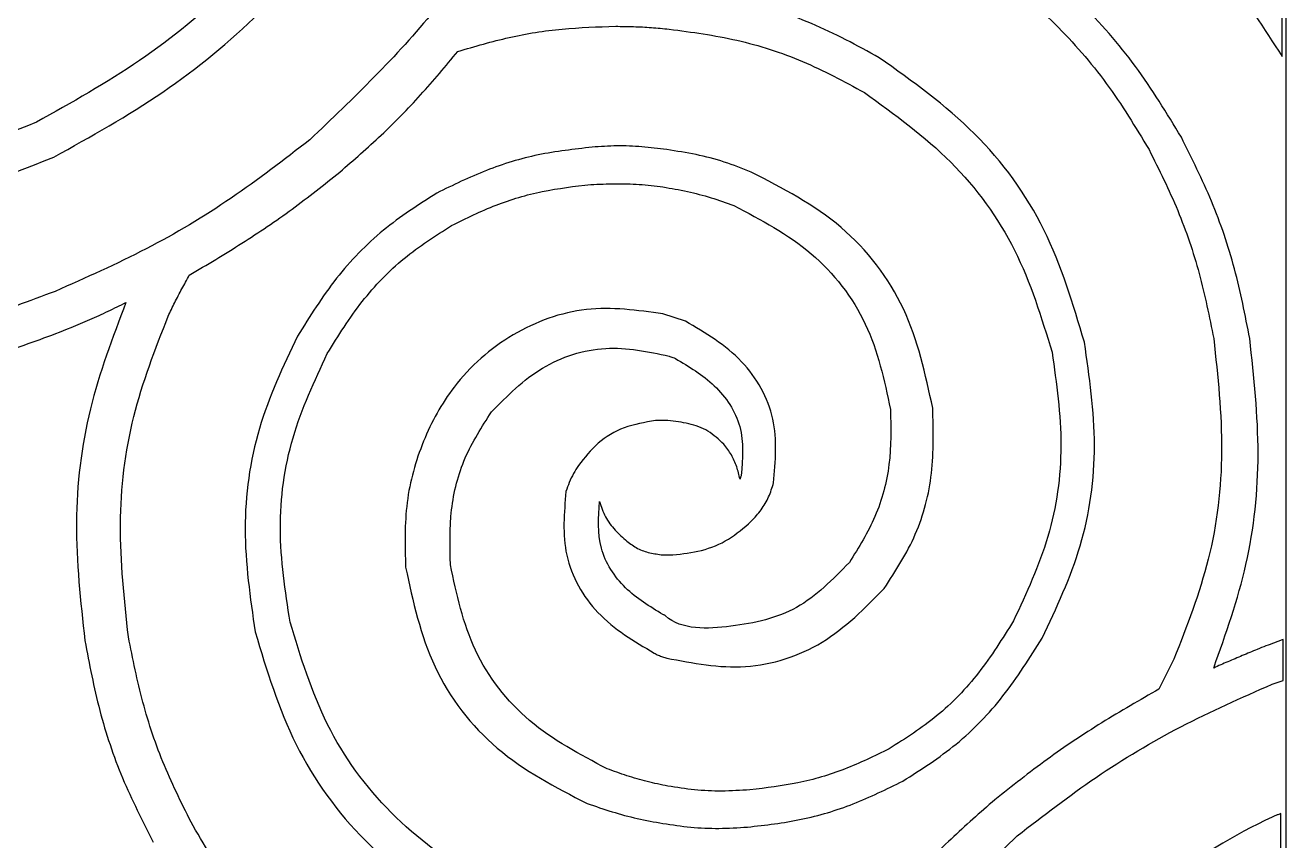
# Model space of a CAD drawing. Extents: x 0 to 371, y 0 to 260.
# Drawn here: x 343.61 to 370.44, y 208.47 to 225.83 of the extents above; entities that cross this region are included whole.
import ezdxf

# ---------------------------------------------------------------- set-up
doc = ezdxf.new("R2010")
doc.units = 0
doc.layers.add('Layer_1', color=7, linetype='CONTINUOUS')

msp = doc.modelspace()

# ---------------------------------------------------------------- linework, layer by layer
at = {"layer": 'Layer_1', "color": 7}
for points in [[(0.02646, 259.95312), (370.443122, 259.95312), (370.443122, 0.661457), (0.02646, 0.661457)], [(356.181867, 225.801927)], [(345.757707, 219.921666)]]:
    msp.add_lwpolyline(points, close=True, dxfattribs=at)
for points in [[(370.363957, 225.160622), (370.363957, 226.66854)], [(357.663957, 219.524791), (357.187496, 219.683437)], [(357.293435, 217.408124), (357.028851, 217.408124)], [(357.187496, 214.550418), (357.399374, 214.550418)], [(370.152079, 211.799164), (370.39031, 211.878229), (370.39031, 212.75156)], [(368.061765, 212.32833), (367.744476, 211.693227)], [(370.337075, 208.121352), (370.337075, 209.047394)]]:
    msp.add_lwpolyline(points, dxfattribs=at)
for points, knots in [([(356.049576, 233.600417), (355.567544, 232.239917), (354.634417, 229.606228), (352.498888, 226.087252), (350.596673, 224.26987), (349.673223, 223.387604)], [0, 0, 0, 0, 4.325799, 8.373985, 12.193381, 12.193381, 12.193381, 12.193381]), ([(366.209681, 229.84354), (366.74351, 229.403155), (367.818341, 228.516465), (369.215678, 226.936094), (369.98022, 225.753957), (370.363957, 225.160622)], [0, 0, 0, 0, 2.074103, 4.176081, 6.294244, 6.294244, 6.294244, 6.294244]), ([(357.187496, 229.526247), (358.040279, 229.421474), (359.732054, 229.213624), (362.130854, 228.326205), (364.070709, 227.170749), (365.552088, 225.882541), (366.665151, 224.612335), (367.242962, 223.655748), (367.532598, 223.176247)], [0, 0, 0, 0, 2.570343, 5.099119, 7.607888, 9.302136, 10.971555, 12.649432, 12.649432, 12.649432, 12.649432]), ([(349.673223, 228.546979), (349.136098, 227.90749), (348.055619, 226.621095), (346.080196, 225.007574), (344.598016, 224.176303), (343.85239, 223.758124)], [0, 0, 0, 0, 2.50184, 5.032695, 7.594725, 7.594725, 7.594725, 7.594725]), ([(344.222912, 223.017084), (345.010454, 223.456064), (346.573759, 224.327458), (348.645592, 226.025691), (349.775198, 227.37558), (350.334681, 228.044167)], [0, 0, 0, 0, 2.70185, 5.363292, 7.975068, 7.975068, 7.975068, 7.975068]), ([(368.220409, 223.44083), (367.90911, 223.953381), (367.287642, 224.976622), (366.094359, 226.338937), (365.16776, 227.103927), (364.701768, 227.488646)], [0, 0, 0, 0, 1.796821, 3.587116, 5.398343, 5.398343, 5.398343, 5.398343]), ([(361.791351, 225.133751), (361.318852, 225.391519), (360.372748, 225.907659), (358.818648, 226.393592), (357.749298, 226.541679), (357.213848, 226.61583)], [0, 0, 0, 0, 1.611957, 3.227688, 4.848112, 4.848112, 4.848112, 4.848112]), ([(352.821871, 225.266042), (353.184369, 225.37329), (353.91147, 225.588407), (355.040367, 225.766182), (355.801111, 225.790004), (356.181867, 225.801927)], [0, 0, 0, 0, 1.133319, 2.27322, 3.41543, 3.41543, 3.41543, 3.41543]), ([(356.181867, 225.801927), (356.308707, 225.800611), (356.562216, 225.797983), (356.941836, 225.778224), (357.193869, 225.754401), (357.319787, 225.742499)], [0, 0, 0, 0, 0.380516, 0.760521, 1.139935, 1.139935, 1.139935, 1.139935]), ([(357.319787, 225.742499), (357.80292, 225.67723), (358.770547, 225.546509), (360.177785, 225.094766), (361.040684, 224.627579), (361.473534, 224.393227)], [0, 0, 0, 0, 1.460967, 2.926054, 4.400678, 4.400678, 4.400678, 4.400678]), ([(350.308329, 222.69979), (350.605788, 222.95661), (351.206499, 223.475251), (352.044137, 224.335986), (352.561488, 224.954662), (352.821871, 225.266042)], [0, 0, 0, 0, 1.178583, 2.380117, 3.597619, 3.597619, 3.597619, 3.597619]), ([(366.156976, 219.075205), (365.914914, 219.892284), (365.432595, 221.520347), (363.892498, 223.636795), (362.497833, 224.63042), (361.791351, 225.133751)], [0, 0, 0, 0, 2.544135, 5.069289, 7.661578, 7.661578, 7.661578, 7.661578]), ([(361.473534, 224.393227), (362.115298, 223.92955), (363.38279, 223.013782), (364.789271, 221.086453), (365.242214, 219.605418), (365.469165, 218.863332)], [0, 0, 0, 0, 2.366593, 4.674047, 6.991296, 6.991296, 6.991296, 6.991296]), ([(343.85239, 223.758124), (342.762786, 223.335439), (340.521316, 222.465915), (336.839998, 222.128113), (334.391973, 222.508729), (333.163117, 222.69979)], [0, 0, 0, 0, 3.49491, 7.189524, 10.913492, 10.913492, 10.913492, 10.913492]), ([(349.673223, 223.387604), (349.12238, 222.962192), (348.016385, 222.10804), (346.197659, 221.022576), (344.90276, 220.449239), (344.249265, 220.159894)], [0, 0, 0, 0, 2.086879, 4.19008, 6.332929, 6.332929, 6.332929, 6.332929]), ([(355.679582, 223.228957), (355.29572, 223.185234), (354.529579, 223.097969), (353.414063, 222.760875), (352.720526, 222.420908), (352.372291, 222.250205)], [0, 0, 0, 0, 1.157449, 2.310129, 3.4726, 3.4726, 3.4726, 3.4726]), ([(357.267082, 223.176247), (357.090978, 223.199091), (356.739799, 223.244645), (356.208331, 223.266259), (355.855871, 223.241394), (355.679582, 223.228957)], [0, 0, 0, 0, 0.532637, 1.062163, 1.592043, 1.592043, 1.592043, 1.592043]), ([(369.675617, 219.154271), (369.578851, 219.652866), (369.385748, 220.647844), (368.89389, 222.087893), (368.444496, 222.990668), (368.220409, 223.44083)], [0, 0, 0, 0, 1.522577, 3.038394, 4.546008, 4.546008, 4.546008, 4.546008]), ([(333.374996, 221.800104), (334.632279, 221.633591), (337.129716, 221.302835), (340.858947, 221.690005), (343.123653, 222.583428), (344.222912, 223.017084)], [0, 0, 0, 0, 3.798617, 7.545486, 11.079561, 11.079561, 11.079561, 11.079561]), ([(359.065931, 222.69979), (358.876501, 222.774114), (358.493903, 222.924226), (357.890296, 223.082074), (357.476125, 223.144659), (357.267082, 223.176247)], [0, 0, 0, 0, 0.610115, 1.232265, 1.866288, 1.866288, 1.866288, 1.866288]), ([(367.532598, 223.176247), (367.745739, 222.748815), (368.17, 221.898003), (368.62842, 220.545182), (368.815311, 219.617881), (368.908749, 219.154271)], [0, 0, 0, 0, 1.431813, 2.850058, 4.268054, 4.268054, 4.268054, 4.268054]), ([(347.106976, 220.503542), (347.481734, 220.727178), (348.227219, 221.172045), (349.303162, 221.896177), (349.974399, 222.43282), (350.308329, 222.69979)], [0, 0, 0, 0, 1.309206, 2.604332, 3.88649, 3.88649, 3.88649, 3.88649]), ([(362.928742, 217.672707), (362.772299, 218.396951), (362.461128, 219.837501), (361.058033, 221.668985), (359.73657, 222.352771), (359.065931, 222.69979)], [0, 0, 0, 0, 2.205182, 4.386197, 6.633614, 6.633614, 6.633614, 6.633614]), ([(352.689579, 221.561876), (353.000541, 221.715051), (353.619179, 222.019783), (354.620041, 222.315677), (355.306733, 222.395161), (355.652701, 222.435207)], [0, 0, 0, 0, 1.038789, 2.066601, 3.110235, 3.110235, 3.110235, 3.110235]), ([(355.652701, 222.435207), (355.826425, 222.442159), (356.169955, 222.455907), (356.683461, 222.446529), (357.01983, 222.403797), (357.187496, 222.382497)], [0, 0, 0, 0, 0.521619, 1.031471, 1.538189, 1.538189, 1.538189, 1.538189]), ([(352.372291, 222.250205), (351.983908, 222.00141), (351.193288, 221.494944), (350.189095, 220.451792), (349.672083, 219.627509), (349.40864, 219.207497)], [0, 0, 0, 0, 1.380481, 2.810206, 4.295602, 4.295602, 4.295602, 4.295602]), ([(357.187496, 222.382497), (357.361424, 222.35268), (357.706148, 222.293584), (358.210768, 222.161329), (358.534549, 222.043942), (358.695409, 221.985622)], [0, 0, 0, 0, 0.52926, 1.048985, 1.562131, 1.562131, 1.562131, 1.562131]), ([(358.695409, 221.985622), (359.271536, 221.682647), (360.408537, 221.084717), (361.631307, 219.514348), (361.896641, 218.269874), (362.029582, 217.646352)], [0, 0, 0, 0, 1.939424, 3.827502, 5.723392, 5.723392, 5.723392, 5.723392]), ([(350.043746, 218.836977), (350.279116, 219.21477), (350.74037, 219.955131), (351.636645, 220.890493), (352.34341, 221.341148), (352.689579, 221.561876)], [0, 0, 0, 0, 1.333601, 2.613455, 3.8421, 3.8421, 3.8421, 3.8421]), ([(346.656867, 219.630727), (346.702873, 219.728079), (346.795632, 219.924364), (346.94901, 220.213716), (347.054173, 220.406661), (347.106976, 220.503542)], [0, 0, 0, 0, 0.322984, 0.651215, 0.982237, 0.982237, 0.982237, 0.982237]), ([(344.249265, 220.159894), (343.701116, 219.953927), (342.579996, 219.532666), (340.784453, 219.115636), (339.540951, 218.96615), (338.904893, 218.889687)], [0, 0, 0, 0, 1.755379, 3.59025, 5.511548, 5.511548, 5.511548, 5.511548]), ([(342.555826, 218.704685), (342.789542, 218.769401), (343.252628, 218.897628), (343.93019, 219.134194), (344.507619, 219.354652), (344.990098, 219.556864), (345.377844, 219.734461), (345.631898, 219.859664), (345.757707, 219.921666)], [0, 0, 0, 0, 0.727345, 1.44116, 2.151888, 2.58143, 3.010336, 3.431095, 3.431095, 3.431095, 3.431095]), ([(345.757707, 219.921666), (345.474963, 219.175447), (344.903754, 217.667913), (344.609854, 215.206176), (344.791857, 213.561305), (344.884371, 212.725205)], [0, 0, 0, 0, 2.38824, 4.8248, 7.343696, 7.343696, 7.343696, 7.343696]), ([(357.187496, 219.683437), (356.64193, 219.757715), (355.54479, 219.907089), (353.935177, 219.315643), (352.743949, 218.268601), (352.04322, 216.981293), (351.672914, 215.663069), (351.698081, 214.748988), (351.710832, 214.285834)], [0, 0, 0, 0, 1.63115, 3.280269, 4.958383, 6.282116, 7.628678, 9.011746, 9.011746, 9.011746, 9.011746]), ([(345.810412, 212.804271), (345.723227, 213.602479), (345.55227, 215.167638), (345.827901, 217.506155), (346.382757, 218.928206), (346.656867, 219.630727)], [0, 0, 0, 0, 2.40486, 4.715544, 6.971607, 6.971607, 6.971607, 6.971607]), ([(359.542393, 216.085207), (359.582538, 216.543211), (359.663813, 217.47044), (358.924933, 218.7842), (358.092691, 219.272988), (357.663957, 219.524791)], [0, 0, 0, 0, 1.356337, 2.745906, 4.222352, 4.222352, 4.222352, 4.222352]), ([(349.40864, 219.207497), (349.104878, 218.563577), (348.493611, 217.267799), (348.192142, 215.082995), (348.402488, 213.640363), (348.508951, 212.910207)], [0, 0, 0, 0, 2.127754, 4.281735, 6.489169, 6.489169, 6.489169, 6.489169]), ([(353.536034, 217.593126), (353.874486, 217.935416), (354.546201, 218.614749), (355.955915, 219.066339), (356.870519, 218.876837), (357.319787, 218.783751)], [0, 0, 0, 0, 1.431651, 2.841352, 4.20238, 4.20238, 4.20238, 4.20238]), ([(365.257287, 212.777916), (365.561049, 213.421836), (366.172316, 214.717613), (366.473785, 216.902417), (366.263438, 218.345049), (366.156976, 219.075205)], [0, 0, 0, 0, 2.127754, 4.281735, 6.489169, 6.489169, 6.489169, 6.489169]), ([(368.908749, 219.154271), (368.995905, 218.356103), (369.166802, 216.79105), (368.890814, 214.452724), (368.335907, 213.030806), (368.061765, 212.32833)], [0, 0, 0, 0, 2.404717, 4.715186, 6.971166, 6.971166, 6.971166, 6.971166]), ([(368.908749, 212.142812), (369.166913, 212.870294), (369.689566, 214.343076), (369.938792, 216.736536), (369.764454, 218.338147), (369.675617, 219.154271)], [0, 0, 0, 0, 2.310296, 4.677178, 7.136376, 7.136376, 7.136376, 7.136376]), ([(349.249996, 213.12208), (349.148786, 213.782399), (348.948634, 215.088247), (349.220544, 217.07078), (349.770163, 218.249999), (350.043746, 218.836977)], [0, 0, 0, 0, 1.997914, 3.95108, 5.886882, 5.886882, 5.886882, 5.886882]), ([(357.319787, 218.783751), (357.330917, 218.776515), (357.355588, 218.760475), (357.403195, 218.751632), (357.435019, 218.738226), (357.452079, 218.731041)], [0, 0, 0, 0, 0.039476, 0.087505, 0.142997, 0.142997, 0.142997, 0.142997]), ([(357.452079, 218.731041), (357.743133, 218.558933), (358.328529, 218.212773), (358.937665, 217.299544), (358.882427, 216.597658), (358.854582, 216.243854)], [0, 0, 0, 0, 1.011103, 2.033625, 3.072955, 3.072955, 3.072955, 3.072955]), ([(365.469165, 218.863332), (365.563188, 218.202742), (365.749258, 216.895434), (365.472053, 214.915143), (364.922195, 213.735524), (364.648534, 213.148435)], [0, 0, 0, 0, 1.996072, 3.950228, 5.886441, 5.886441, 5.886441, 5.886441]), ([(352.663226, 214.33906), (352.653761, 214.730916), (352.635097, 215.503545), (352.923902, 216.636722), (353.332861, 217.275686), (353.536034, 217.593126)], [0, 0, 0, 0, 1.173202, 2.31322, 3.438756, 3.438756, 3.438756, 3.438756]), ([(362.029582, 217.646352), (362.037346, 217.25418), (362.052664, 216.480411), (361.753765, 215.352446), (361.35413, 214.709924), (361.156245, 214.391771)], [0, 0, 0, 0, 1.173487, 2.315325, 3.435287, 3.435287, 3.435287, 3.435287]), ([(361.89729, 213.836249), (362.139294, 214.210008), (362.626124, 214.961886), (362.967696, 216.299659), (362.941846, 217.210805), (362.928742, 217.672707)], [0, 0, 0, 0, 1.329543, 2.674589, 4.057533, 4.057533, 4.057533, 4.057533]), ([(357.028851, 217.408124), (356.80261, 217.371362), (356.362908, 217.299914), (355.783068, 216.957593), (355.518739, 216.621709), (355.388117, 216.455727)], [0, 0, 0, 0, 0.683743, 1.328862, 1.9591, 1.9591, 1.9591, 1.9591]), ([(358.48406, 216.905312), (358.376947, 217.006148), (358.162361, 217.20816), (357.736248, 217.360953), (357.442142, 217.392283), (357.293435, 217.408124)], [0, 0, 0, 0, 0.437287, 0.876048, 1.324793, 1.324793, 1.324793, 1.324793]), ([(358.8277, 216.164789), (358.806429, 216.253006), (358.763673, 216.430324), (358.652674, 216.684839), (358.540462, 216.831563), (358.48406, 216.905312)], [0, 0, 0, 0, 0.272093, 0.546908, 0.824643, 0.824643, 0.824643, 0.824643]), ([(355.388117, 216.455727), (355.352527, 216.398492), (355.279598, 216.281209), (355.189053, 216.095704), (355.145052, 215.964414), (355.123534, 215.900205)], [0, 0, 0, 0, 0.202151, 0.414237, 0.617239, 0.617239, 0.617239, 0.617239]), ([(358.854582, 216.243854), (358.852809, 216.234856), (358.849131, 216.216187), (358.833152, 216.192456), (358.829473, 216.173787), (358.8277, 216.164789)], [0, 0, 0, 0, 0.027283, 0.056604, 0.083887, 0.083887, 0.083887, 0.083887]), ([(359.065931, 215.265102), (359.139489, 215.345299), (359.284001, 215.502854), (359.448714, 215.781105), (359.511021, 215.983367), (359.542393, 216.085207)], [0, 0, 0, 0, 0.326005, 0.64047, 0.959377, 0.959377, 0.959377, 0.959377]), ([(355.123534, 215.900205), (355.083428, 215.442192), (355.00223, 214.514903), (355.741427, 213.201229), (356.573734, 212.712429), (357.002499, 212.460622)], [0, 0, 0, 0, 1.356338, 2.74603, 4.222587, 4.222587, 4.222587, 4.222587]), ([(357.187496, 213.280727), (356.907093, 213.450812), (356.344531, 213.792047), (355.767304, 214.675906), (355.814515, 215.34985), (355.838226, 215.688332)], [0, 0, 0, 0, 0.980321, 1.966785, 2.962129, 2.962129, 2.962129, 2.962129]), ([(355.838226, 215.688332), (355.875019, 215.577204), (355.948633, 215.354865), (356.160002, 215.071158), (356.33377, 214.917974), (356.420098, 214.841872)], [0, 0, 0, 0, 0.349322, 0.698903, 1.044037, 1.044037, 1.044037, 1.044037]), ([(357.399374, 214.550418), (357.603836, 214.573607), (358.014256, 214.620157), (358.59926, 214.855994), (358.910791, 215.129098), (359.065931, 215.265102)], [0, 0, 0, 0, 0.616157, 1.236827, 1.852533, 1.852533, 1.852533, 1.852533]), ([(356.420098, 214.841872), (356.493866, 214.787063), (356.641354, 214.677482), (356.908318, 214.586449), (357.093235, 214.562583), (357.187496, 214.550418)], [0, 0, 0, 0, 0.274314, 0.548452, 0.833485, 0.833485, 0.833485, 0.833485]), ([(361.156245, 214.391771), (360.801623, 214.029063), (360.098651, 213.310063), (358.690847, 212.995192), (357.585665, 212.942111), (357.229329, 213.26417), (357.212644, 213.275956), (357.196217, 213.279073), (357.187496, 213.280727)], [0, 0, 0, 0, 1.479969, 2.93376, 4.343007, 4.353365, 4.376627, 4.402953, 4.402953, 4.402953, 4.402953]), ([(351.710832, 214.285834), (351.867275, 213.561591), (352.178446, 212.121041), (353.581541, 210.289557), (354.903004, 209.605771), (355.573643, 209.258751)], [0, 0, 0, 0, 2.205182, 4.386197, 6.633614, 6.633614, 6.633614, 6.633614]), ([(355.996871, 209.999791), (355.420778, 210.30276), (354.283857, 210.900671), (353.061372, 212.471129), (352.796127, 213.715548), (352.663226, 214.33906)], [0, 0, 0, 0, 1.939307, 3.82723, 5.723081, 5.723081, 5.723081, 5.723081]), ([(357.267082, 212.354685), (357.824944, 212.246349), (358.94862, 212.028131), (360.669791, 212.586743), (361.485108, 213.416677), (361.89729, 213.836249)], [0, 0, 0, 0, 1.686344, 3.396727, 5.145496, 5.145496, 5.145496, 5.145496]), ([(353.245098, 207.592186), (352.60273, 208.051257), (351.330804, 208.960244), (349.930243, 210.894264), (349.477092, 212.378338), (349.249996, 213.12208)], [0, 0, 0, 0, 2.359117, 4.671186, 6.993906, 6.993906, 6.993906, 6.993906]), ([(364.648534, 213.148435), (364.413157, 212.770605), (363.951876, 212.030152), (363.055682, 211.094544), (362.348875, 210.643789), (362.0027, 210.423021)], [0, 0, 0, 0, 1.333712, 2.613745, 3.842465, 3.842465, 3.842465, 3.842465]), ([(347.186034, 208.782811), (346.972483, 209.20608), (346.545007, 210.053362), (346.091094, 211.407992), (345.903975, 212.338836), (345.810412, 212.804271)], [0, 0, 0, 0, 1.421002, 2.844497, 4.268071, 4.268071, 4.268071, 4.268071]), ([(348.508951, 212.910207), (348.756122, 212.093623), (349.247909, 210.468897), (350.777636, 208.348195), (352.169615, 207.354432), (352.874576, 206.851146)], [0, 0, 0, 0, 2.548266, 5.070183, 7.657964, 7.657964, 7.657964, 7.657964]), ([(362.294165, 209.735207), (362.68251, 209.983997), (363.473034, 210.49044), (364.476968, 211.533673), (364.993884, 212.357911), (365.257287, 212.777916)], [0, 0, 0, 0, 1.380368, 2.809915, 4.295235, 4.295235, 4.295235, 4.295235]), ([(344.884371, 212.725205), (344.979483, 212.226802), (345.169245, 211.232423), (345.651251, 209.787706), (346.110201, 208.888206), (346.339579, 208.438646)], [0, 0, 0, 0, 1.521336, 3.035266, 4.547924, 4.547924, 4.547924, 4.547924]), ([(370.39031, 212.75156), (370.328793, 212.726809), (370.206402, 212.677566), (370.018738, 212.613588), (369.789938, 212.522365), (369.519987, 212.407985), (369.210449, 212.277637), (369.008221, 212.187265), (368.908749, 212.142812)], [0, 0, 0, 0, 0.198892, 0.395709, 0.594602, 0.937656, 1.275292, 1.602143, 1.602143, 1.602143, 1.602143]), ([(357.002499, 212.460622), (357.030804, 212.444608), (357.087605, 212.412473), (357.178498, 212.382756), (357.238345, 212.363792), (357.267082, 212.354685)], [0, 0, 0, 0, 0.097318, 0.195289, 0.285792, 0.285792, 0.285792, 0.285792]), ([(367.744476, 211.693227), (367.336022, 211.459029), (366.522091, 210.99234), (365.350987, 210.21095), (364.618245, 209.629319), (364.251659, 209.338332)], [0, 0, 0, 0, 1.412327, 2.814359, 4.21804, 4.21804, 4.21804, 4.21804]), ([(364.72812, 208.570937), (365.278969, 208.996385), (366.384986, 209.850616), (368.203643, 210.936366), (369.498577, 211.509783), (370.152079, 211.799164)], [0, 0, 0, 0, 2.086959, 4.190287, 6.333192, 6.333192, 6.333192, 6.333192]), ([(362.0027, 210.423021), (361.689765, 210.269835), (361.067101, 209.965034), (360.065924, 209.67169), (359.381539, 209.590682), (359.039579, 209.550205)], [0, 0, 0, 0, 1.044083, 2.077466, 3.109444, 3.109444, 3.109444, 3.109444]), ([(357.293435, 209.629271), (357.14558, 209.659078), (356.851221, 209.718421), (356.419258, 209.846854), (356.13783, 209.948753), (355.996871, 209.999791)], [0, 0, 0, 0, 0.452298, 0.900467, 1.3502, 1.3502, 1.3502, 1.3502]), ([(359.039579, 209.550205), (358.839797, 209.537807), (358.44611, 209.513374), (357.860717, 209.538495), (357.481138, 209.599235), (357.293435, 209.629271)], [0, 0, 0, 0, 0.600282, 1.182908, 1.752868, 1.752868, 1.752868, 1.752868]), ([(358.986874, 208.756455), (359.370736, 208.800178), (360.136877, 208.887444), (361.252393, 209.224537), (361.94593, 209.564505), (362.294165, 209.735207)], [0, 0, 0, 0, 1.157449, 2.310129, 3.4726, 3.4726, 3.4726, 3.4726]), ([(364.251659, 209.338332), (363.936759, 209.063965), (363.302163, 208.511051), (362.417973, 207.599171), (361.877134, 206.942388), (361.605825, 206.612918)], [0, 0, 0, 0, 1.252638, 2.524357, 3.804463, 3.804463, 3.804463, 3.804463]), ([(355.573643, 209.258751), (355.749797, 209.19899), (356.101212, 209.079772), (356.638497, 208.93), (357.004247, 208.867057), (357.187496, 208.835521)], [0, 0, 0, 0, 0.55807, 1.113308, 1.670823, 1.670823, 1.670823, 1.670823]), ([(370.337075, 209.047394), (370.317258, 209.038344), (370.27599, 209.019499), (370.213171, 208.995693), (369.35193, 208.603751), (367.815373, 207.628712), (365.725963, 205.966187), (364.598655, 204.611629), (364.04031, 203.940729)], [0, 0, 0, 0, 0.065342, 0.136071, 0.201412, 2.903263, 5.564705, 8.17648, 8.17648, 8.17648, 8.17648]), ([(350.466973, 204.999063), (350.027573, 205.357146), (349.155324, 206.067974), (348.042206, 207.343785), (347.471321, 208.303309), (347.186034, 208.782811)], [0, 0, 0, 0, 1.698782, 3.372239, 5.043885, 5.043885, 5.043885, 5.043885]), ([(357.187496, 208.835521), (357.383736, 208.805522), (357.77855, 208.745169), (358.381526, 208.719475), (358.784444, 208.744089), (358.986874, 208.756455)], [0, 0, 0, 0, 0.595283, 1.197641, 1.805837, 1.805837, 1.805837, 1.805837]), ([(358.351768, 198.358124), (358.83354, 199.71694), (359.766179, 202.347408), (361.907599, 205.861), (363.80525, 207.68425), (364.72812, 208.570937)], [0, 0, 0, 0, 4.320331, 8.363528, 12.191411, 12.191411, 12.191411, 12.191411])]:
    msp.add_open_spline(points, degree=3, knots=knots, dxfattribs=at)

doc.saveas('drawing.dxf')
